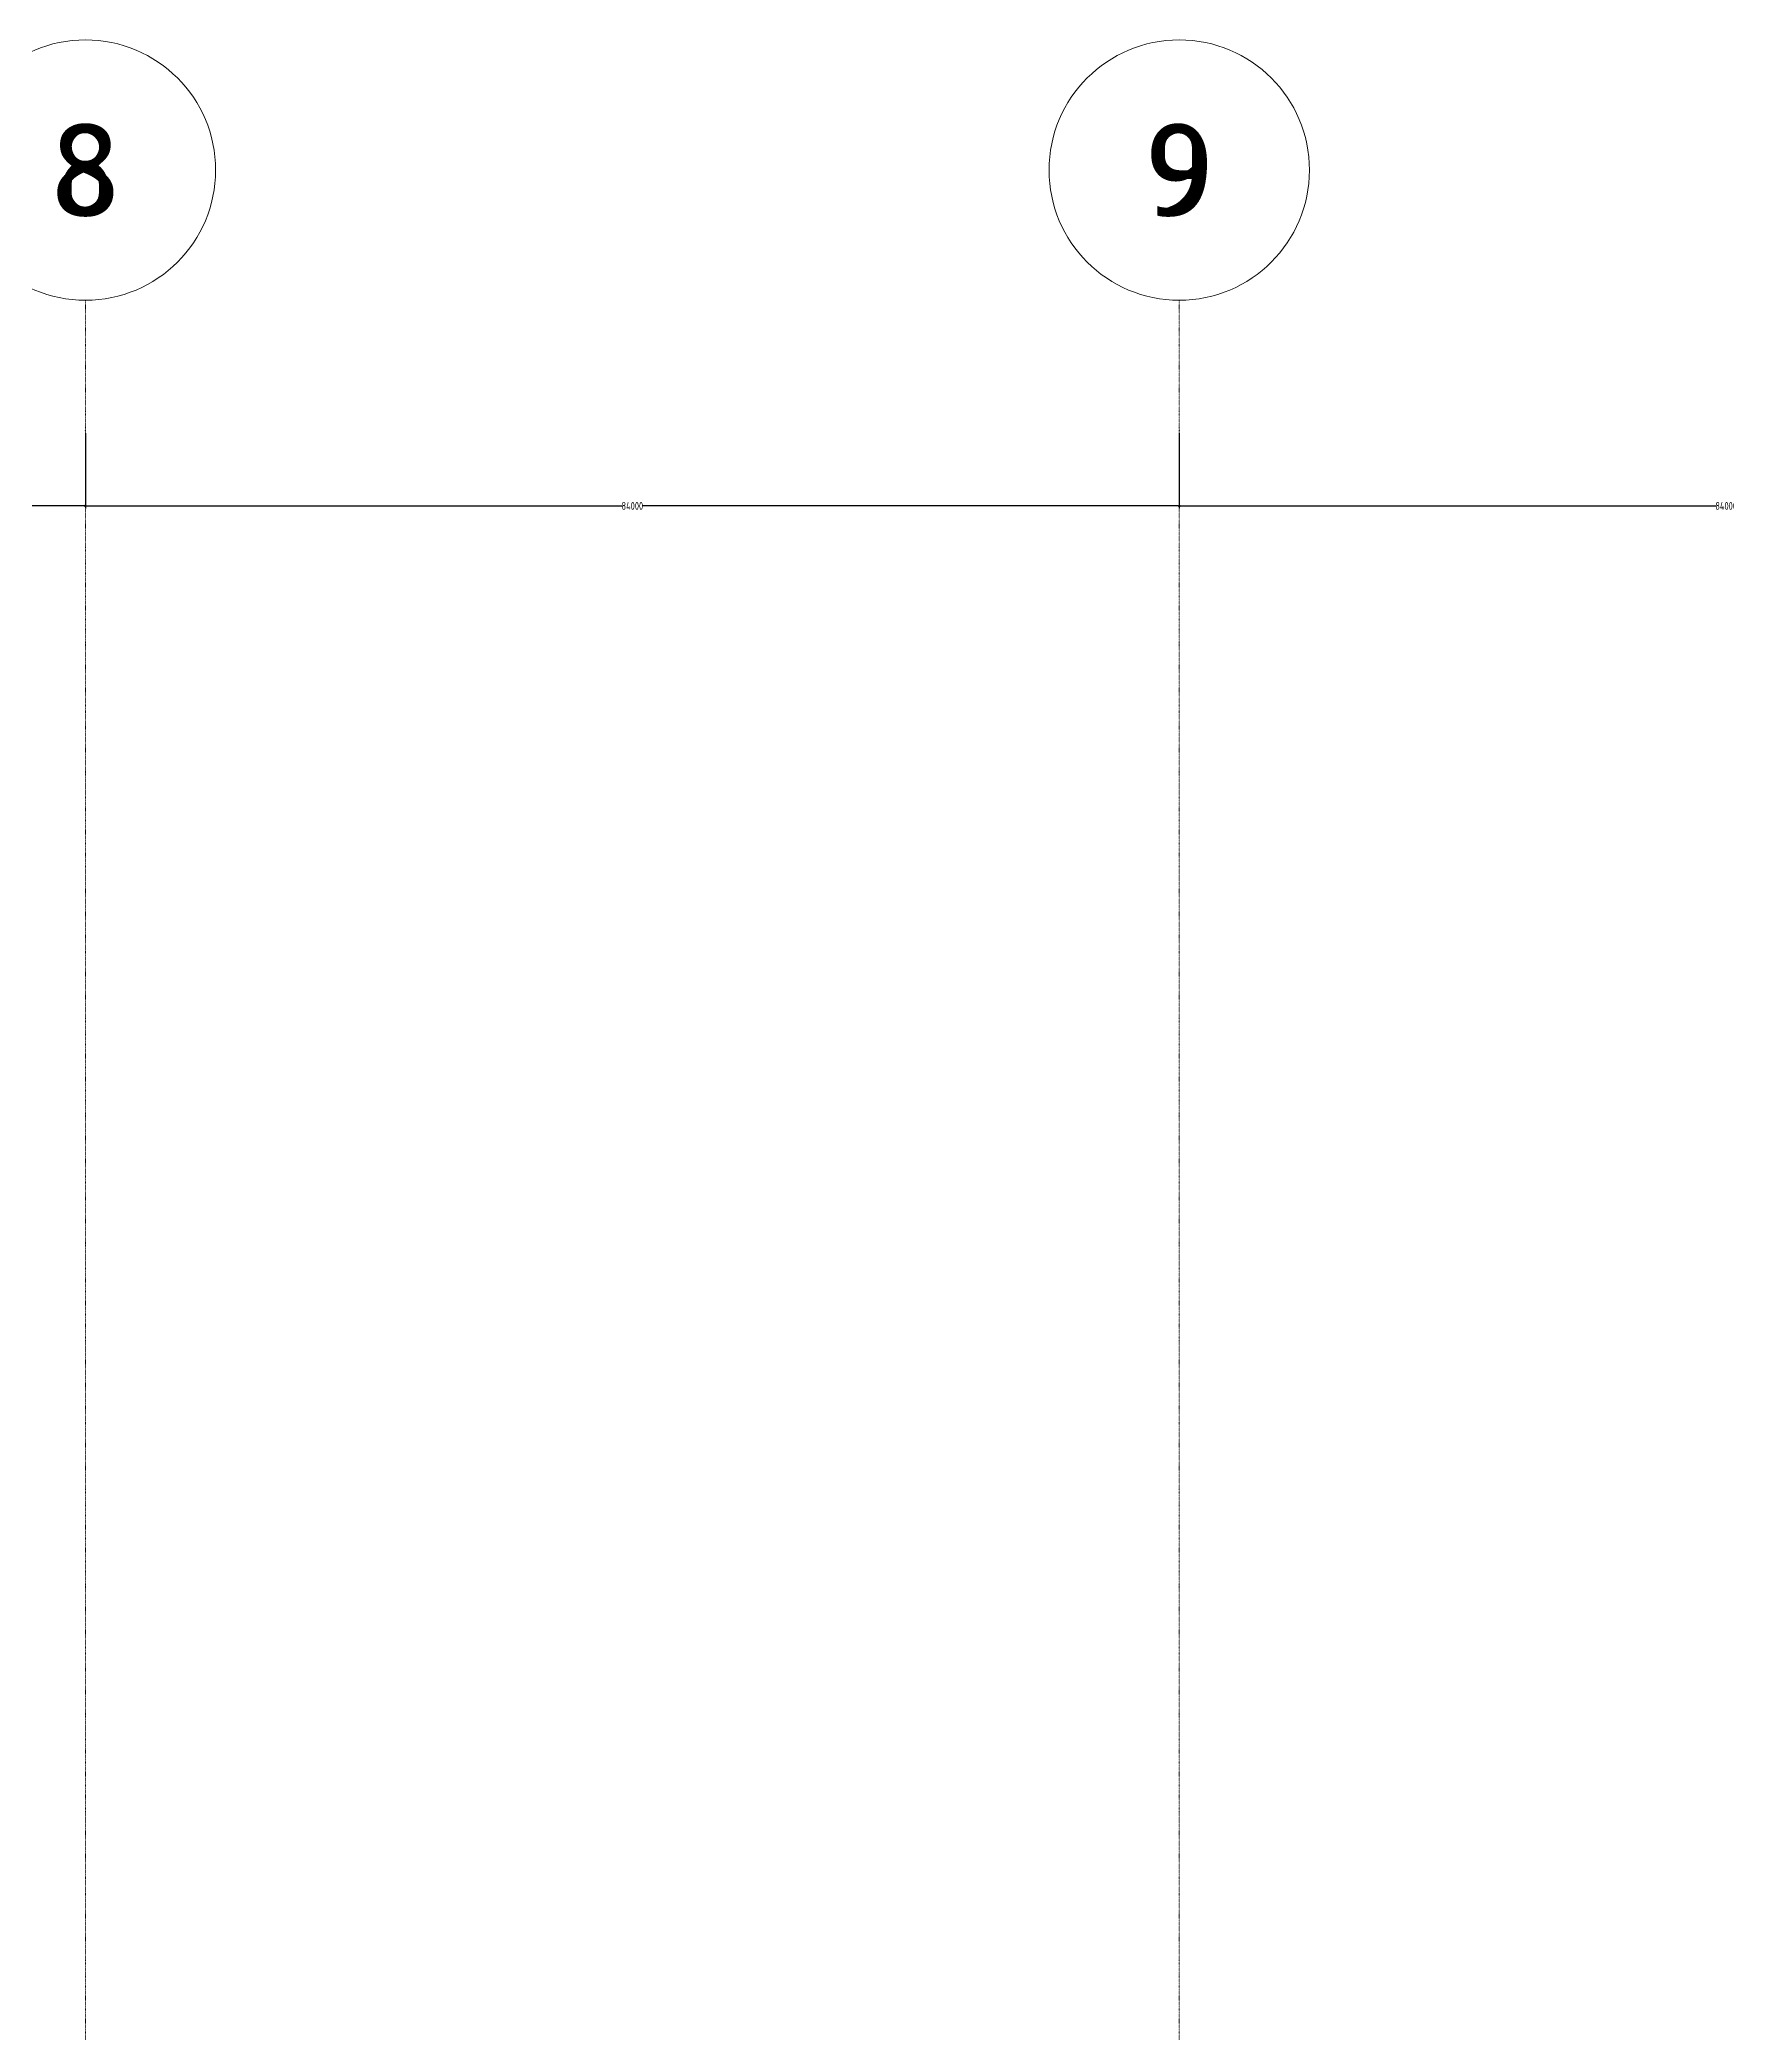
# Model space of a CAD drawing. Extents: x -32000 to 290600, y -29000 to 131250.
# Drawn here: x 59650 to 72600, y 115947 to 131250 of the extents above; entities that cross this region are included whole.
import ezdxf
from ezdxf.enums import TextEntityAlignment as Align

# ---------------------------------------------------------------- set-up
doc = ezdxf.new("R2010")
doc.units = 0
doc.header["$LTSCALE"] = 10
doc.linetypes.add('H12PL3$0$JJP_三點線', pattern=[0.9, 0.3, -0.15, 0, -0.15, 0, -0.15, 0, -0.15])
doc.linetypes.add('XFM7P30ICA$0$H12PL3$0$JJP_三點線', pattern=[0.9, 0.3, -0.15, 0, -0.15, 0, -0.15, 0, -0.15])
for name, color, linetype in [('H12PL3$0$A-DIM', 252, 'Continuous'), ('H12PL3$0$S-GRID', 252, 'Continuous'), ('XFM7P30ICA$0$H12PL3$0$A-DIM', 252, 'Continuous'), ('XFM7P30ICA$0$H12PL3$0$S-GRID', 252, 'Continuous')]:
    doc.layers.add(name, color=color, linetype=linetype)
doc.styles.add('H12PL3$0$dim-txt', font='isocp.shx', dxfattribs={"width": 0.7, "bigfont": 'chineset.shx'})
doc.styles.add('H12PL3$0$Standard', font='', dxfattribs={"width": 0.8})
doc.styles.add('XFM7P30ICA$0$H12PL3$0$dim-txt', font='isocp.shx', dxfattribs={"width": 0.7, "bigfont": 'chineset.shx'})
doc.styles.add('XFM7P30ICA$0$H12PL3$0$Standard', font='isocp.shx', dxfattribs={"bigfont": 'chineset.shx'})
doc.styles.get('H12PL3$0$Standard').set_extended_font_data('Microsoft JhengHei')
doc.dimstyles.new('H12PL3$0$ARCH-dim-200MM', dxfattribs={"dimscale": 200, "dimtxt": 0.3, "dimasz": 0.1, "dimexe": 0.1, "dimexo": 0.1, "dimgap": 0.05, "dimtad": 1, "dimdec": 0, "dimlfac": 10, "dimrnd": 0.5, "dimdsep": 46, "dimtxsty": 'H12PL3$0$dim-txt', "dimblk": 'H12PL3$0$_Dot', "dimcen": 2, "dimclrd": 256, "dimclre": 256, "dimclrt": 256, "dimadec": 0, "dimazin": 0, "dimtfac": 1, "dimtix": 1, "dimtmove": 2, "dimatfit": 3, "dimldrblk": 'H12PL3$0$_OBLIQUE', "dimfxl": 1, "dimtvp": 1, "dimtolj": 1, "dimarcsym": 0})
doc.dimstyles.new('XFM7P30ICA$0$H12PL3$0$ARCH-dim-200MM', dxfattribs={"dimscale": 200, "dimtxt": 0.3, "dimasz": 0.1, "dimexe": 0.1, "dimexo": 0.1, "dimgap": 0.05, "dimtad": 1, "dimdec": 0, "dimlfac": 10, "dimrnd": 0.5, "dimdsep": 46, "dimtxsty": 'XFM7P30ICA$0$H12PL3$0$dim-txt', "dimblk": 'XFM7P30ICA$0$H12PL3$0$_Dot', "dimcen": 2, "dimclrd": 256, "dimclre": 256, "dimclrt": 256, "dimadec": 0, "dimazin": 0, "dimtfac": 1, "dimtix": 1, "dimtmove": 2, "dimatfit": 3, "dimldrblk": 'XFM7P30ICA$0$H12PL3$0$_OBLIQUE', "dimfxl": 1, "dimtvp": 1, "dimtolj": 1, "dimarcsym": 0})

# ---------------------------------------------------------------- blocks, each defined once
blk = doc.blocks.new('*D121')
at = {"layer": 'DEFPOINTS', "color": 0, "linetype": 'Continuous', "transparency": 16777216}
for p in [(51600, 128250), (60000, 128250), (60000, 127670)]:
    blk.add_point(p, dxfattribs=at)
at = {"layer": 'H12PL3$0$A-DIM', "linetype": 'Continuous', "lineweight": -2, "transparency": 16777216}
for p, q in [((51600, 128230), (51600, 127650)), ((60000, 128230), (60000, 127650)), ((51620, 127670), (55721, 127670)), ((59980, 127670), (55879, 127670))]:
    blk.add_line(p, q, dxfattribs=at)
at = {"layer": 'H12PL3$0$A-DIM', "linetype": 'Continuous', "lineweight": 0, "transparency": 16777216, "insert": (55800, 127670), "char_height": 60, "attachment_point": 5, "style": 'H12PL3$0$dim-txt'}
blk.add_mtext('\\A1;84000', dxfattribs=at)
blk = doc.blocks.new('H12PL3$0$_Dot')
blk = doc.blocks.new('H12PL3$0$_OBLIQUE')
at = {"color": 0, "linetype": 'ByBlock', "lineweight": -2}
blk.add_line((-0.5, -0.5), (0.5, 0.5), dxfattribs=at)
blk = doc.blocks.new('*D122')
at = {"layer": 'DEFPOINTS', "color": 0, "linetype": 'Continuous', "transparency": 16777216}
for p in [(60000, 128250), (68400, 128250), (68400, 127670)]:
    blk.add_point(p, dxfattribs=at)
at = {"layer": 'H12PL3$0$A-DIM', "linetype": 'Continuous', "lineweight": -2, "transparency": 16777216}
for p, q in [((60000, 128230), (60000, 127650)), ((68400, 128230), (68400, 127650)), ((60020, 127670), (64121, 127670)), ((68380, 127670), (64279, 127670))]:
    blk.add_line(p, q, dxfattribs=at)
at = {"layer": 'H12PL3$0$A-DIM', "linetype": 'Continuous', "lineweight": 0, "transparency": 16777216, "insert": (64200, 127670), "char_height": 60, "attachment_point": 5, "style": 'H12PL3$0$dim-txt'}
blk.add_mtext('\\A1;84000', dxfattribs=at)
blk = doc.blocks.new('*D123')
at = {"layer": 'DEFPOINTS', "color": 0, "linetype": 'Continuous', "transparency": 16777216}
for p in [(68400, 128250), (76800, 128250), (76800, 127670)]:
    blk.add_point(p, dxfattribs=at)
at = {"layer": 'H12PL3$0$A-DIM', "linetype": 'Continuous', "lineweight": -2, "transparency": 16777216}
for p, q in [((68400, 128230), (68400, 127650)), ((76800, 128230), (76800, 127650)), ((68420, 127670), (72521, 127670)), ((76780, 127670), (72679, 127670))]:
    blk.add_line(p, q, dxfattribs=at)
at = {"layer": 'H12PL3$0$A-DIM', "linetype": 'Continuous', "lineweight": 0, "transparency": 16777216, "insert": (72600, 127670), "char_height": 60, "attachment_point": 5, "style": 'H12PL3$0$dim-txt'}
blk.add_mtext('\\A1;84000', dxfattribs=at)
blk = doc.blocks.new('XFM7P30ICA$0$H12PL3$0$_Dot')
at = {"color": 0, "linetype": 'ByBlock', "lineweight": -2}
blk.add_line((-0.5, 0), (-1, 0), dxfattribs=at)
at = {"color": 0, "linetype": 'ByBlock', "const_width": 0.5}
blk.add_lwpolyline([(-0.25, 0, 1), (0.25, 0, 1)], format="xyb", close=True, dxfattribs=at)
blk = doc.blocks.new('*D640')
at = {"layer": 'DEFPOINTS', "color": 0, "linetype": 'Continuous', "transparency": 16777216}
for p in [(51600, 128250), (60000, 128250), (60000, 127670)]:
    blk.add_point(p, dxfattribs=at)
at = {"layer": 'XFM7P30ICA$0$H12PL3$0$A-DIM', "linetype": 'Continuous', "lineweight": -2, "transparency": 16777216}
for p, q in [((51600, 128230), (51600, 127650)), ((60000, 128230), (60000, 127650)), ((51620, 127670), (55721, 127670)), ((59980, 127670), (55879, 127670))]:
    blk.add_line(p, q, dxfattribs=at)
at = {"layer": 'XFM7P30ICA$0$H12PL3$0$A-DIM', "linetype": 'Continuous', "lineweight": -2, "transparency": 16777216, "xscale": 20, "yscale": 20, "zscale": 20, "rotation": 180}
blk.add_blockref('XFM7P30ICA$0$H12PL3$0$_Dot', (51600, 127670), dxfattribs=at)
at = {"layer": 'XFM7P30ICA$0$H12PL3$0$A-DIM', "linetype": 'Continuous', "lineweight": -2, "transparency": 16777216, "xscale": 20, "yscale": 20, "zscale": 20}
blk.add_blockref('XFM7P30ICA$0$H12PL3$0$_Dot', (60000, 127670), dxfattribs=at)
at = {"layer": 'XFM7P30ICA$0$H12PL3$0$A-DIM', "linetype": 'Continuous', "lineweight": 0, "transparency": 16777216, "insert": (55800, 127670), "char_height": 60, "attachment_point": 5, "style": 'XFM7P30ICA$0$H12PL3$0$dim-txt'}
blk.add_mtext('\\A1;84000', dxfattribs=at)
blk = doc.blocks.new('XFM7P30ICA$0$H12PL3$0$_OBLIQUE')
at = {"color": 0, "linetype": 'ByBlock', "lineweight": -2}
blk.add_line((-0.5, -0.5), (0.5, 0.5), dxfattribs=at)
blk = doc.blocks.new('*D641')
at = {"layer": 'DEFPOINTS', "color": 0, "linetype": 'Continuous', "transparency": 16777216}
for p in [(60000, 128250), (68400, 128250), (68400, 127670)]:
    blk.add_point(p, dxfattribs=at)
at = {"layer": 'XFM7P30ICA$0$H12PL3$0$A-DIM', "linetype": 'Continuous', "lineweight": -2, "transparency": 16777216}
for p, q in [((60000, 128230), (60000, 127650)), ((68400, 128230), (68400, 127650)), ((60020, 127670), (64121, 127670)), ((68380, 127670), (64279, 127670))]:
    blk.add_line(p, q, dxfattribs=at)
at = {"layer": 'XFM7P30ICA$0$H12PL3$0$A-DIM', "linetype": 'Continuous', "lineweight": -2, "transparency": 16777216, "xscale": 20, "yscale": 20, "zscale": 20, "rotation": 180}
blk.add_blockref('XFM7P30ICA$0$H12PL3$0$_Dot', (60000, 127670), dxfattribs=at)
at = {"layer": 'XFM7P30ICA$0$H12PL3$0$A-DIM', "linetype": 'Continuous', "lineweight": -2, "transparency": 16777216, "xscale": 20, "yscale": 20, "zscale": 20}
blk.add_blockref('XFM7P30ICA$0$H12PL3$0$_Dot', (68400, 127670), dxfattribs=at)
at = {"layer": 'XFM7P30ICA$0$H12PL3$0$A-DIM', "linetype": 'Continuous', "lineweight": 0, "transparency": 16777216, "insert": (64200, 127670), "char_height": 60, "attachment_point": 5, "style": 'XFM7P30ICA$0$H12PL3$0$dim-txt'}
blk.add_mtext('\\A1;84000', dxfattribs=at)
blk = doc.blocks.new('*D642')
at = {"layer": 'DEFPOINTS', "color": 0, "linetype": 'Continuous', "transparency": 16777216}
for p in [(68400, 128250), (76800, 128250), (76800, 127670)]:
    blk.add_point(p, dxfattribs=at)
at = {"layer": 'XFM7P30ICA$0$H12PL3$0$A-DIM', "linetype": 'Continuous', "lineweight": -2, "transparency": 16777216}
for p, q in [((68400, 128230), (68400, 127650)), ((76800, 128230), (76800, 127650)), ((68420, 127670), (72521, 127670)), ((76780, 127670), (72679, 127670))]:
    blk.add_line(p, q, dxfattribs=at)
at = {"layer": 'XFM7P30ICA$0$H12PL3$0$A-DIM', "linetype": 'Continuous', "lineweight": -2, "transparency": 16777216, "xscale": 20, "yscale": 20, "zscale": 20, "rotation": 180}
blk.add_blockref('XFM7P30ICA$0$H12PL3$0$_Dot', (68400, 127670), dxfattribs=at)
at = {"layer": 'XFM7P30ICA$0$H12PL3$0$A-DIM', "linetype": 'Continuous', "lineweight": -2, "transparency": 16777216, "xscale": 20, "yscale": 20, "zscale": 20}
blk.add_blockref('XFM7P30ICA$0$H12PL3$0$_Dot', (76800, 127670), dxfattribs=at)
at = {"layer": 'XFM7P30ICA$0$H12PL3$0$A-DIM', "linetype": 'Continuous', "lineweight": 0, "transparency": 16777216, "insert": (72600, 127670), "char_height": 60, "attachment_point": 5, "style": 'XFM7P30ICA$0$H12PL3$0$dim-txt'}
blk.add_mtext('\\A1;84000', dxfattribs=at)
blk = doc.blocks.new('H12PL3')
at = {"layer": 'H12PL3$0$S-GRID', "linetype": 'H12PL3$0$JJP_三點線', "lineweight": 0}
for p, q in [((60000, 128250), (60000, 129250)), ((68400, 128250), (68400, 129250)), ((60000, 128250), (60000, -28000)), ((68400, 128250), (68400, -28000))]:
    blk.add_line(p, q, dxfattribs=at)
at = {"layer": 'H12PL3$0$S-GRID', "lineweight": 0}
for centre in [(60000, 130250), (68400, 130250)]:
    blk.add_circle(centre, 1000, dxfattribs=at)
at = {"layer": 'H12PL3$0$S-GRID', "linetype": 'H12PL3$0$JJP_三點線', "lineweight": 0}
for p in [(60000, 128250), (60000, 128250), (68400, 128250), (68400, 128250)]:
    blk.add_point(p, dxfattribs=at)
at = {"layer": 'H12PL3$0$S-GRID', "style": 'H12PL3$0$Standard'}
for s, p in [('8', (60000, 130600)), ('9', (68400, 130600))]:
    blk.add_text(s, height=700, dxfattribs=at).set_placement(p, align=Align.TOP_CENTER)
at = {"layer": 'H12PL3$0$A-DIM', "linetype": 'Continuous', "lineweight": 0}
for base, p1, p2, picture, middle in [((60000, 127670), (51600, 128250), (60000, 128250), '*D121', (55800, 127670)), ((68400, 127670), (60000, 128250), (68400, 128250), '*D122', (64200, 127670)), ((76800, 127670), (68400, 128250), (76800, 128250), '*D123', (72600, 127670))]:
    dim = blk.add_linear_dim(base=base, p1=p1, p2=p2, dimstyle='H12PL3$0$ARCH-dim-200MM', dxfattribs=at)
    dim.commit()
    dim.dimension.update_dxf_attribs({"geometry": picture, "text_midpoint": middle, "dimtype": 128})
blk = doc.blocks.new('XFM7P30ICA$0$H12PL3')
at = {"layer": 'XFM7P30ICA$0$H12PL3$0$S-GRID', "linetype": 'XFM7P30ICA$0$H12PL3$0$JJP_三點線', "lineweight": 0}
for p, q in [((60000, 128250), (60000, 129250)), ((68400, 128250), (68400, 129250)), ((60000, 128250), (60000, -28000)), ((68400, 128250), (68400, -28000))]:
    blk.add_line(p, q, dxfattribs=at)
at = {"layer": 'XFM7P30ICA$0$H12PL3$0$S-GRID', "lineweight": 0}
for centre in [(60000, 130250), (68400, 130250)]:
    blk.add_circle(centre, 1000, dxfattribs=at)
at = {"layer": 'XFM7P30ICA$0$H12PL3$0$S-GRID', "linetype": 'XFM7P30ICA$0$H12PL3$0$JJP_三點線', "lineweight": 0}
for p in [(60000, 128250), (60000, 128250), (68400, 128250), (68400, 128250)]:
    blk.add_point(p, dxfattribs=at)
at = {"layer": 'XFM7P30ICA$0$H12PL3$0$S-GRID', "style": 'XFM7P30ICA$0$H12PL3$0$Standard'}
for s, p in [('8', (60000, 130600)), ('9', (68400, 130600))]:
    blk.add_text(s, height=700, dxfattribs=at).set_placement(p, align=Align.TOP_CENTER)
at = {"layer": 'XFM7P30ICA$0$H12PL3$0$A-DIM', "linetype": 'Continuous', "lineweight": 0}
for base, p1, p2, picture, middle in [((60000, 127670), (51600, 128250), (60000, 128250), '*D640', (55800, 127670)), ((68400, 127670), (60000, 128250), (68400, 128250), '*D641', (64200, 127670)), ((76800, 127670), (68400, 128250), (76800, 128250), '*D642', (72600, 127670))]:
    dim = blk.add_linear_dim(base=base, p1=p1, p2=p2, dimstyle='XFM7P30ICA$0$H12PL3$0$ARCH-dim-200MM', dxfattribs=at)
    dim.commit()
    dim.dimension.update_dxf_attribs({"geometry": picture, "text_midpoint": middle, "dimtype": 128})
blk = doc.blocks.new('XFM7P30ICA')
blk.add_blockref('XFM7P30ICA$0$H12PL3', (0, 0))

msp = doc.modelspace()

# ---------------------------------------------------------------- block references
for name in ['H12PL3', 'XFM7P30ICA']:
    msp.add_blockref(name, (0, 0))

doc.saveas('drawing.dxf')
